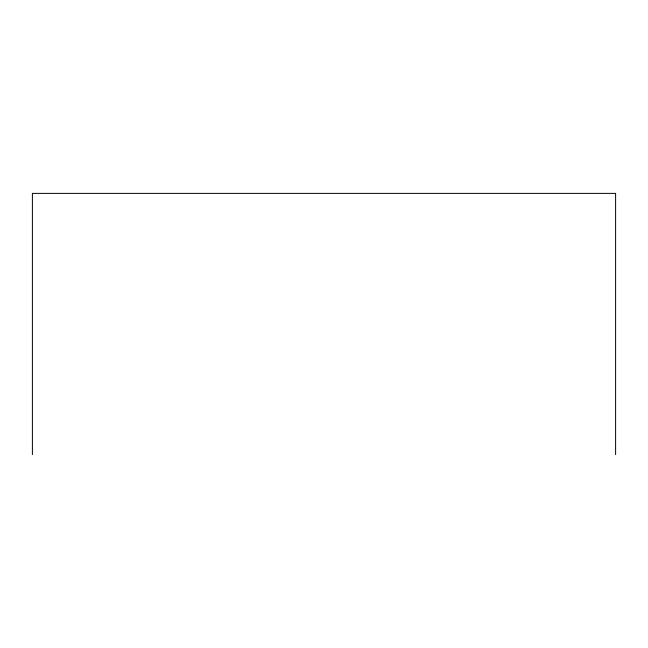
<?xml version="1.0" encoding="UTF-8"?>
<svg xmlns="http://www.w3.org/2000/svg" width="648" height="648" viewBox="0 0 648 648"><rect width="100%" height="100%" fill="white"/><g stroke="black" fill="none" stroke-linecap="round" stroke-linejoin="round"><path stroke-width="0.97" d="M615.6 454.613L615.6 193.388L32.4 193.388L32.4 454.613"/></g></svg>
